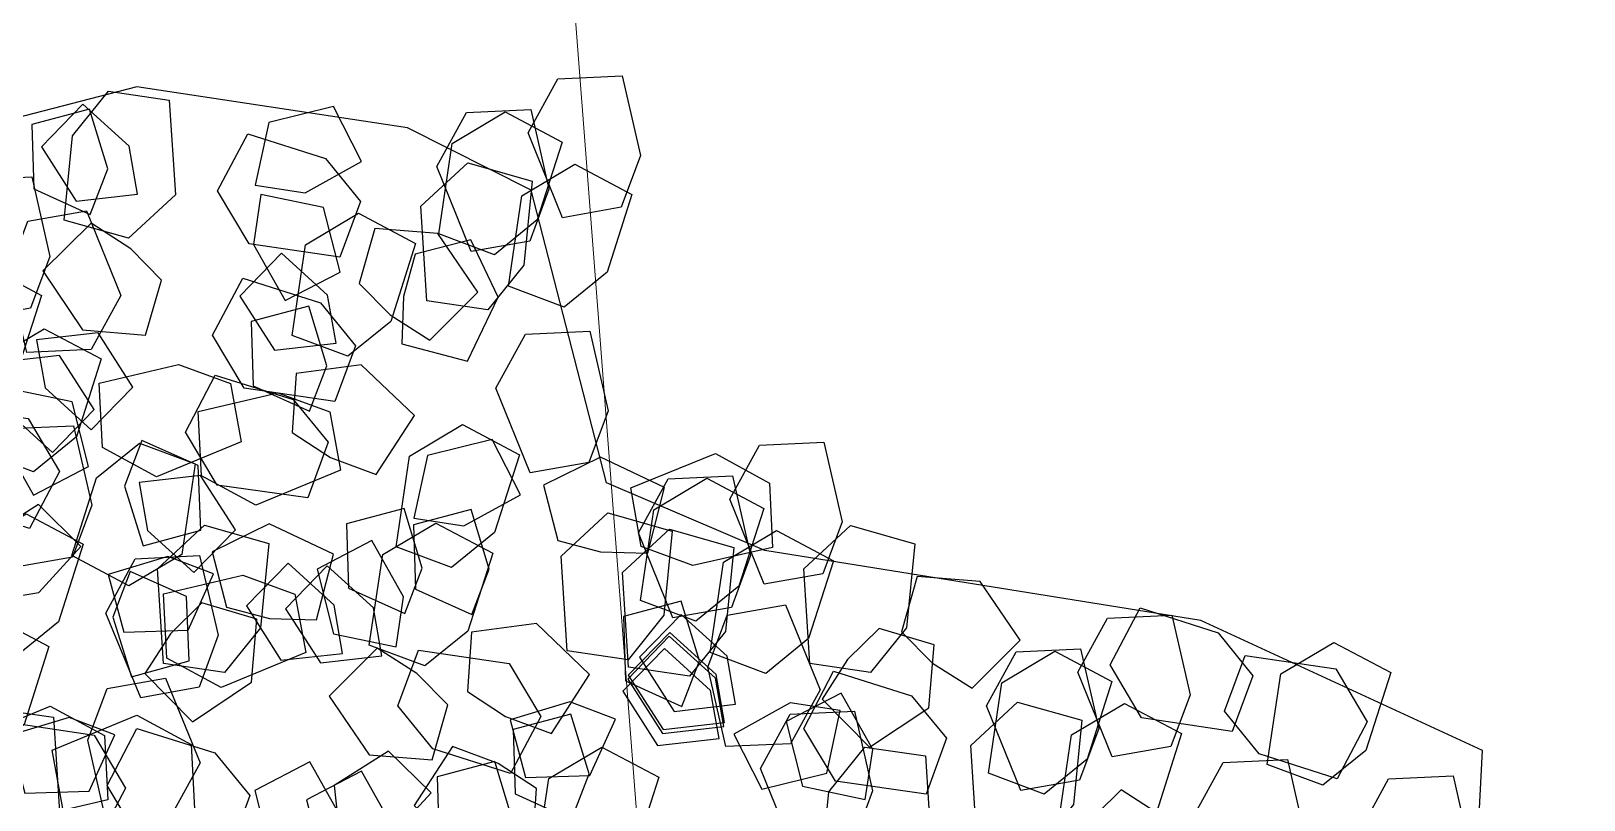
# Model space of a CAD drawing. Header units: metres. Extents: x 1851758 to 1852050, y 5187822 to 5188223.
# Drawn here: x 1851956.234 to 1851957.296, y 5187885.616 to 5187886.141 of the extents above; entities that cross this region are included whole.
import ezdxf

# ---------------------------------------------------------------- set-up
doc = ezdxf.new("R2010")
doc.units = ezdxf.units.M
doc.header["$LTSCALE"] = 2.5
doc.layers.add('PRO_DEMOL_TAL_HAC', color=32, linetype='CONTINUOUS', lineweight=15)
doc.layers.add('PRO_VOI_VEG', color=81, linetype='CONTINUOUS')

# ---------------------------------------------------------------- blocks, each defined once
blk = doc.blocks.new('arbuste fleurs jaunes')
at = {"layer": 'PRO_VOI_VEG', "color": 67}
for points in [[(-0.2453, 1.0165), (-0.3366, 1.1021), (-0.3308, 1.1863), (-0.2526, 1.2269), (-0.1844, 1.1384), (-0.1786, 1.063)], [(-0.3394, 0.9223), (-0.4308, 1.0079), (-0.425, 1.092), (-0.3467, 1.1326), (-0.2786, 1.0442), (-0.2727, 0.9687)], [(-0.3897, 0.9253), (-0.425, 1.0454), (-0.3773, 1.115), (-0.2892, 1.1102), (-0.2754, 0.9993), (-0.3087, 0.9314)], [(-0.2732, 0.9004), (-0.3085, 1.0205), (-0.2608, 1.09), (-0.1727, 1.0852), (-0.1589, 0.9744), (-0.1922, 0.9065)], [(-0.3727, 0.7679), (-0.2813, 0.7839), (-0.2799, 0.881), (-0.3466, 0.9362), (-0.4075, 0.8868), (-0.3974, 0.8274)], [(0.9432, 0.7418), (0.908, 0.8619), (0.9557, 0.9315), (1.0438, 0.9267), (1.0576, 0.8158), (1.0243, 0.7479)], [(-0.5135, 0.7153), (-0.5488, 0.8354), (-0.501, 0.905), (-0.413, 0.9002), (-0.3992, 0.7893), (-0.4325, 0.7214)], [(-0.5135, 0.7153), (-0.5488, 0.8354), (-0.501, 0.905), (-0.413, 0.9002), (-0.3992, 0.7893), (-0.4325, 0.7214)], [(-0.9059, 0.8825), (-0.933, 0.8055), (-0.8587, 0.7581), (-0.7865, 0.8021), (-0.8245, 0.8569)], [(-0.9059, 0.8825), (-0.933, 0.8055), (-0.8587, 0.7581), (-0.7865, 0.8021), (-0.8245, 0.8569)], [(-0.139, 0.6811), (-0.2304, 0.7667), (-0.2246, 0.8508), (-0.1463, 0.8915), (-0.0781, 0.803), (-0.0723, 0.7276)], [(0.2152, 0.6773), (0.1238, 0.7629), (0.1296, 0.847), (0.2079, 0.8876), (0.2761, 0.7991), (0.2819, 0.7237)], [(0.7465, 0.6623), (0.6552, 0.7479), (0.6609, 0.832), (0.7392, 0.8726), (0.8074, 0.7841), (0.8132, 0.7087)], [(1.1877, 0.624), (1.0963, 0.7096), (1.1021, 0.7937), (1.1804, 0.8344), (1.2486, 0.7459), (1.2544, 0.6705)], [(-0.574, 0.8111), (-0.6011, 0.734), (-0.5268, 0.6867), (-0.4546, 0.7307), (-0.4926, 0.7855)], [(-0.574, 0.8111), (-0.6011, 0.734), (-0.5268, 0.6867), (-0.4546, 0.7307), (-0.4926, 0.7855)], [(0.121, 0.583), (0.0296, 0.6686), (0.0354, 0.7528), (0.1137, 0.7934), (0.1819, 0.7049), (0.1877, 0.6295)], [(0.0707, 0.586), (0.0355, 0.7062), (0.0832, 0.7757), (0.1712, 0.7709), (0.185, 0.6601), (0.1517, 0.5921)], [(0.6524, 0.5681), (0.561, 0.6536), (0.5668, 0.7378), (0.6451, 0.7784), (0.7132, 0.6899), (0.719, 0.6145)], [(-0.9205, 0.5525), (-1.0119, 0.6381), (-1.0061, 0.7222), (-0.9278, 0.7628), (-0.8596, 0.6744), (-0.8538, 0.5989)], [(-0.8405, 0.7521), (-0.7492, 0.6666), (-0.755, 0.5824), (-0.8332, 0.5418), (-0.9014, 0.6303), (-0.9072, 0.7057)], [(0.1872, 0.5611), (0.152, 0.6812), (0.1997, 0.7507), (0.2878, 0.746), (0.3015, 0.6351), (0.2682, 0.5672)], [(0.6021, 0.571), (0.5668, 0.6912), (0.6145, 0.7607), (0.7026, 0.7559), (0.7164, 0.6451), (0.6831, 0.5771)], [(0.9726, 0.5492), (0.8813, 0.6348), (0.8871, 0.7189), (0.9653, 0.7595), (1.0335, 0.6711), (1.0393, 0.5956)], [(0.7186, 0.5461), (0.6833, 0.6662), (0.731, 0.7358), (0.8191, 0.731), (0.8329, 0.6201), (0.7996, 0.5522)], [(-0.2634, 0.5125), (-0.2987, 0.6326), (-0.251, 0.7022), (-0.1629, 0.6974), (-0.1491, 0.5866), (-0.1824, 0.5186)], [(0.3529, 0.5677), (0.4397, 0.5351), (0.4903, 0.618), (0.4608, 0.6994), (0.3833, 0.6879), (0.3619, 0.6315)], [(0.3529, 0.5677), (0.4397, 0.5351), (0.4903, 0.618), (0.4608, 0.6994), (0.3833, 0.6879), (0.3619, 0.6315)], [(-0.9485, 0.4363), (-0.9837, 0.5565), (-0.936, 0.626), (-0.8479, 0.6212), (-0.8342, 0.5104), (-0.8675, 0.4424)], [(-0.8377, 0.3916), (-0.8729, 0.5118), (-0.8252, 0.5813), (-0.7371, 0.5765), (-0.7233, 0.4657), (-0.7566, 0.3977)], [(0.1292, 0.592), (0.1021, 0.515), (0.1764, 0.4676), (0.2486, 0.5116), (0.2105, 0.5664)], [(0.1258, 0.5631), (0.0987, 0.4861), (0.173, 0.4387), (0.2452, 0.4827), (0.2072, 0.5376)], [(0.1273, 0.558), (0.1002, 0.481), (0.1745, 0.4336), (0.2468, 0.4776), (0.2087, 0.5325)], [(0.4075, 0.3607), (0.3161, 0.4463), (0.3219, 0.5304), (0.4002, 0.5711), (0.4683, 0.4826), (0.4742, 0.4072)], [(0.1282, 0.5401), (0.1011, 0.4631), (0.1754, 0.4157), (0.2476, 0.4597), (0.2096, 0.5145)], [(-0.5603, 0.5002), (-0.5251, 0.3801), (-0.5728, 0.3106), (-0.6609, 0.3154), (-0.6746, 0.4262), (-0.6413, 0.4941)], [(-0.7259, 0.2675), (-0.8172, 0.3531), (-0.8114, 0.4372), (-0.7332, 0.4778), (-0.665, 0.3894), (-0.6592, 0.3139)], [(-0.3378, 0.4493), (-0.3649, 0.3722), (-0.2906, 0.3249), (-0.2183, 0.3688), (-0.2564, 0.4237)], [(-0.3378, 0.4493), (-0.3649, 0.3722), (-0.2906, 0.3249), (-0.2183, 0.3688), (-0.2564, 0.4237)], [(-0.0224, 0.363), (0.0298, 0.3002), (0.1085, 0.3396), (0.1079, 0.4242), (0.0413, 0.4197)], [(-0.6047, 0.313), (-0.5525, 0.2502), (-0.4738, 0.2896), (-0.4744, 0.3742), (-0.541, 0.3697)], [(-0.2286, 0.3757), (-0.2607, 0.2887), (-0.1774, 0.2387), (-0.0962, 0.2687), (-0.1083, 0.3461), (-0.1648, 0.3672)], [(0.0944, 0.1921), (0.0592, 0.3122), (0.1069, 0.3818), (0.195, 0.377), (0.2088, 0.2661), (0.1755, 0.1982)], [(-0.7538, 0.1513), (-0.7891, 0.2714), (-0.7414, 0.341), (-0.6533, 0.3362), (-0.6395, 0.2254), (-0.6728, 0.1574)], [(-0.6547, 0.3321), (-0.7315, 0.3597), (-0.7794, 0.2857), (-0.7358, 0.2132), (-0.6807, 0.2509)], [(-0.5026, 0.2112), (-0.4158, 0.1785), (-0.3652, 0.2615), (-0.3947, 0.3429), (-0.4722, 0.3313), (-0.4936, 0.275)], [(-0.5026, 0.2112), (-0.4158, 0.1785), (-0.3652, 0.2615), (-0.3947, 0.3429), (-0.4722, 0.3313), (-0.4936, 0.275)], [(-0.0787, 0.227), (-0.1556, 0.2545), (-0.2034, 0.1805), (-0.1599, 0.108), (-0.1048, 0.1457)], [(-0.4742, 0.2173), (-0.3828, 0.1317), (-0.3886, 0.0476), (-0.4669, 0.007), (-0.5351, 0.0954), (-0.5409, 0.1709)], [(-0.7378, 0.0045), (-0.773, 0.1247), (-0.7253, 0.1942), (-0.6372, 0.1894), (-0.6234, 0.0786), (-0.6567, 0.0106)], [(-0.5735, 0.0627), (-0.4885, 0.1547), (-0.4044, 0.1494), (-0.3633, 0.0714), (-0.4513, 0.0026), (-0.5267, -0.0037)], [(-0.6864, 0.0243), (-0.6014, 0.1162), (-0.5172, 0.111), (-0.4761, 0.033), (-0.5641, -0.0358), (-0.6395, -0.0421)]]:
    blk.add_lwpolyline(points, close=True, dxfattribs=at)
at = {"layer": 'PRO_VOI_VEG'}
for points in [[(-0.366, 0.8356), (-0.4277, 0.9496), (-0.3945, 1.0304), (-0.3042, 1.0446), (-0.2662, 0.9353), (-0.2852, 0.8593)], [(0.3173, 0.6048), (0.2555, 0.7188), (0.2888, 0.7996), (0.379, 0.8138), (0.417, 0.7046), (0.398, 0.6285)], [(0.0945, 0.4963), (0.0327, 0.6103), (0.066, 0.6911), (0.1562, 0.7054), (0.1942, 0.5961), (0.1752, 0.5201)], [(0.0087, 0.4813), (-0.053, 0.5953), (-0.0198, 0.6761), (0.0705, 0.6904), (0.1085, 0.5811), (0.0895, 0.5051)], [(0.6258, 0.4813), (0.5641, 0.5953), (0.5973, 0.6761), (0.6876, 0.6904), (0.7256, 0.5811), (0.7066, 0.5051)], [(0.2634, 0.4736), (0.3299, 0.4213), (0.4012, 0.4783), (0.3822, 0.5638), (0.3157, 0.5448)], [(0.5141, 0.5564), (0.5758, 0.4423), (0.5426, 0.3616), (0.4524, 0.3473), (0.4144, 0.4566), (0.4334, 0.5326)], [(-0.485, 0.2344), (-0.5467, 0.3484), (-0.5135, 0.4292), (-0.4232, 0.4434), (-0.3852, 0.3341), (-0.4042, 0.2581)], [(-0.0787, 0.2967), (-0.0924, 0.2017), (0.0028, 0.169), (0.0786, 0.217), (0.0496, 0.2928), (-0.0123, 0.3019)]]:
    blk.add_lwpolyline(points, close=True, dxfattribs=at)
at = {"layer": 'PRO_VOI_VEG', "color": 76}
blk.add_lwpolyline([(1.6286, -0.6257), (1.5881, -0.515), (1.6796, -0.4432), (1.6731, -0.306), (1.6273, -0.1493), (1.7188, -0.0709), (1.6796, 0.0009), (1.66, 0.027), (1.6273, 0.1446), (1.6273, 0.2295), (1.6208, 0.3078), (1.562, 0.3405), (1.3333, 0.249), (1.268, 0.7192), (1.2026, 0.8825), (0.778, 0.8825), (0.1965, 0.7192), (-0.0387, 0.7127), (-0.3001, 1.0327), (-0.4896, 1.0392), (-0.8489, 0.9348), (-1.1364, 0.6997)], dxfattribs=at)
at = {"layer": 'PRO_VOI_VEG', "color": 52}
for points in [[(-0.5271, 0.971), (-0.5936, 1.0233), (-0.6649, 0.9663), (-0.6459, 0.8807), (-0.5794, 0.8998)], [(-0.801, 0.9369), (-0.7392, 0.8228), (-0.7725, 0.742), (-0.8627, 0.7278), (-0.9007, 0.8371), (-0.8817, 0.9131)], [(-0.1388, 0.6484), (-0.2053, 0.7007), (-0.2765, 0.6437), (-0.2576, 0.5582), (-0.1911, 0.5772)], [(0.3731, 0.586), (0.3213, 0.5192), (0.3787, 0.4483), (0.4642, 0.4678), (0.4447, 0.5342)], [(-0.2968, 0.5063), (-0.3486, 0.4395), (-0.2911, 0.3686), (-0.2057, 0.3882), (-0.2251, 0.4545)], [(-0.1775, 0.2139), (-0.2293, 0.1471), (-0.1719, 0.0763), (-0.0865, 0.0958), (-0.1059, 0.1622)], [(-0.2471, 0.1959), (-0.2989, 0.1291), (-0.2414, 0.0582), (-0.156, 0.0778), (-0.1754, 0.1442)]]:
    blk.add_lwpolyline(points, close=True, dxfattribs=at)
at = {"layer": 'PRO_VOI_VEG', "color": 76}
for points in [[(-0.4994, 0.8396), (-0.6195, 0.8044), (-0.689, 0.8521), (-0.6843, 0.9401), (-0.5734, 0.9539), (-0.5055, 0.9206)], [(-0.8949, 0.88), (-0.9576, 0.8278), (-0.9182, 0.749), (-0.8336, 0.7496), (-0.8381, 0.8162)], [(0.8805, 0.7628), (0.7604, 0.7275), (0.6909, 0.7752), (0.6957, 0.8633), (0.8065, 0.8771), (0.8744, 0.8438)], [(-0.4228, 0.6576), (-0.5429, 0.6224), (-0.6125, 0.6701), (-0.6077, 0.7582), (-0.4968, 0.7719), (-0.4289, 0.7386)], [(-0.5096, 0.7613), (-0.5724, 0.7091), (-0.533, 0.6303), (-0.4484, 0.631), (-0.4529, 0.6976)], [(-0.8275, 0.7394), (-0.8601, 0.6526), (-0.7771, 0.602), (-0.6958, 0.6315), (-0.7073, 0.709), (-0.7637, 0.7304)], [(-0.2753, 0.5648), (-0.3381, 0.5126), (-0.2986, 0.4338), (-0.2141, 0.4345), (-0.2186, 0.5011)], [(-0.176, 0.3971), (-0.0559, 0.4323), (0.0136, 0.3846), (0.0089, 0.2966), (-0.102, 0.2828), (-0.1699, 0.3161)], [(0.0498, 0.4049), (-0.0129, 0.3527), (0.0265, 0.2739), (0.1111, 0.2745), (0.1066, 0.3411)], [(-0.0176, 0.3024), (-0.0804, 0.2502), (-0.0409, 0.1714), (0.0436, 0.1721), (0.0391, 0.2387)], [(-0.6504, 0.0702), (-0.5303, 0.1055), (-0.4607, 0.0578), (-0.4655, -0.0303), (-0.5764, -0.0441), (-0.6443, -0.0108)]]:
    blk.add_lwpolyline(points, close=True, dxfattribs=at)
at = {"layer": 'PRO_VOI_VEG', "color": 2}
for points in [[(-0.3399, 0.7885), (-0.3078, 0.8755), (-0.3911, 0.9255), (-0.4723, 0.8956), (-0.4602, 0.8181), (-0.4037, 0.797)], [(-0.5422, 0.7544), (-0.4903, 0.8212), (-0.5478, 0.8921), (-0.6332, 0.8725), (-0.6138, 0.8061)], [(0.5332, 0.6673), (0.5653, 0.7543), (0.482, 0.8043), (0.4008, 0.7743), (0.4128, 0.6969), (0.4694, 0.6758)], [(0.0528, 0.6487), (0.0362, 0.7399), (-0.061, 0.7407), (-0.1157, 0.6736), (-0.066, 0.6131), (-0.0066, 0.6236)], [(-0.3295, 0.5907), (-0.3158, 0.6858), (-0.4111, 0.7184), (-0.4868, 0.6704), (-0.4578, 0.5946), (-0.396, 0.5855)], [(0.2536, 0.6638), (0.345, 0.5782), (0.3392, 0.4941), (0.2609, 0.4535), (0.1928, 0.5419), (0.1869, 0.6174)], [(-0.3763, 0.5755), (-0.4612, 0.4836), (-0.5454, 0.4889), (-0.5865, 0.5669), (-0.4985, 0.6356), (-0.4231, 0.6419)], [(-0.5157, 0.5539), (-0.6007, 0.462), (-0.6849, 0.4673), (-0.726, 0.5453), (-0.6379, 0.614), (-0.5625, 0.6203)], [(-0.4009, 0.5225), (-0.5208, 0.4865), (-0.5906, 0.5338), (-0.5864, 0.6219), (-0.4756, 0.6364), (-0.4075, 0.6035)], [(0.5368, 0.5094), (0.4169, 0.4734), (0.347, 0.5206), (0.3512, 0.6087), (0.462, 0.6232), (0.5301, 0.5904)], [(-0.7088, 0.4827), (-0.6817, 0.5598), (-0.756, 0.6071), (-0.8282, 0.5632), (-0.7902, 0.5083)], [(-0.7438, 0.4325), (-0.7168, 0.5096), (-0.791, 0.5569), (-0.8633, 0.5129), (-0.8252, 0.4581)], [(-0.2401, 0.375), (-0.2754, 0.4951), (-0.2277, 0.5647), (-0.1396, 0.5599), (-0.1258, 0.449), (-0.1591, 0.3811)], [(-0.743, 0.3687), (-0.6912, 0.4356), (-0.7487, 0.5064), (-0.8341, 0.4869), (-0.8146, 0.4205)], [(-0.578, 0.3686), (-0.5155, 0.4212), (-0.5555, 0.4997), (-0.6401, 0.4985), (-0.6351, 0.4319)], [(-0.4997, 0.3644), (-0.4726, 0.4415), (-0.5469, 0.4888), (-0.6191, 0.4449), (-0.581, 0.39)], [(0.0365, 0.3699), (0.0502, 0.465), (-0.0451, 0.4976), (-0.1208, 0.4497), (-0.0918, 0.3738), (-0.03, 0.3647)], [(-0.3203, 0.3759), (-0.3368, 0.4672), (-0.434, 0.468), (-0.4887, 0.4009), (-0.439, 0.3403), (-0.3796, 0.3509)], [(-0.9139, 0.4255), (-0.7937, 0.4607), (-0.7242, 0.413), (-0.729, 0.325), (-0.8398, 0.3112), (-0.9078, 0.3445)], [(-0.3149, 0.3294), (-0.3999, 0.2375), (-0.4841, 0.2427), (-0.5252, 0.3208), (-0.4372, 0.3895), (-0.3618, 0.3958)], [(-0.5173, 0.1994), (-0.4549, 0.252), (-0.4948, 0.3305), (-0.5794, 0.3293), (-0.5744, 0.2627)], [(-0.2955, 0.039), (-0.4154, 0.003), (-0.4852, 0.0502), (-0.481, 0.1383), (-0.3702, 0.1528), (-0.3021, 0.1199)], [(-0.6351, 0.0564), (-0.5829, -0.0063), (-0.5041, 0.0331), (-0.5047, 0.1177), (-0.5713, 0.1132)], [(-0.591, 0.1042), (-0.5292, -0.0098), (-0.5625, -0.0906), (-0.6527, -0.1049), (-0.6907, 0.0044), (-0.6717, 0.0804)]]:
    blk.add_lwpolyline(points, close=True, dxfattribs=at)
at = {"layer": 'PRO_VOI_VEG', "color": 88}
for points in [[(0.8533, 0.8646), (0.9734, 0.8998), (1.043, 0.8521), (1.0382, 0.7641), (0.9273, 0.7503), (0.8594, 0.7836)], [(-0.0057, 0.7202), (0.0799, 0.8116), (0.164, 0.8058), (0.2046, 0.7275), (0.1161, 0.6593), (0.0407, 0.6535)]]:
    blk.add_lwpolyline(points, close=True, dxfattribs=at)
at = {"layer": 'PRO_VOI_VEG', "color": 55}
for points in [[(0.7763, 0.6266), (0.7437, 0.5398), (0.8267, 0.4892), (0.908, 0.5187), (0.8965, 0.5962), (0.8401, 0.6176)], [(-0.1916, 0.6019), (-0.2544, 0.5497), (-0.215, 0.4709), (-0.1304, 0.4716), (-0.1349, 0.5382)], [(0.122, 0.6084), (0.0593, 0.5562), (0.0987, 0.4775), (0.1833, 0.4781), (0.1788, 0.5447)], [(-0.3878, 0.4304), (-0.4153, 0.3535), (-0.3413, 0.3057), (-0.2688, 0.3492), (-0.3065, 0.4043)], [(-0.4937, 0.1785), (-0.5856, 0.2635), (-0.5804, 0.3476), (-0.5023, 0.3888), (-0.4336, 0.3007), (-0.4273, 0.2253)]]:
    blk.add_lwpolyline(points, close=True, dxfattribs=at)

msp = doc.modelspace()

# ---------------------------------------------------------------- linework, layer by layer
at = {"layer": 'PRO_DEMOL_TAL_HAC'}
msp.add_line((1851956.6529, 5187885.5496), (1851956.5829, 5187886.46), dxfattribs=at)

# ---------------------------------------------------------------- block references
at = {"layer": 'PRO_VOI_VEG', "xscale": 0.4999999999999999, "yscale": 0.4999999999999999, "rotation": 335.2054015273066}
msp.add_blockref('arbuste fleurs jaunes', (1851956.4961, 5187885.501), dxfattribs=at)

doc.saveas('drawing.dxf')
